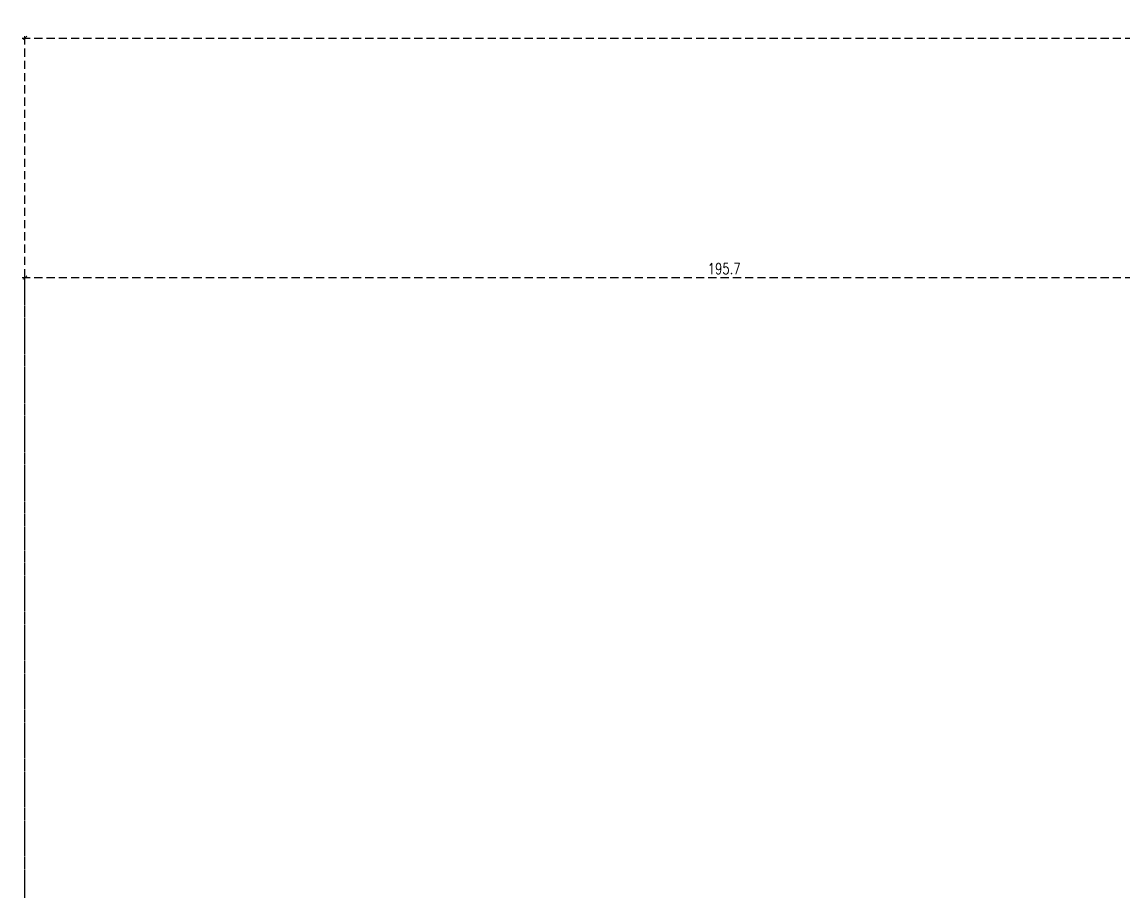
# Model space of a CAD drawing. Header units: millimetres. Extents: x -181533 to 210877, y -131082 to -66261.
# Drawn here: x -181047.4 to -180893.2, y -67454.2 to -67332.5 of the extents above; entities that cross this region are included whole.
import ezdxf

# ---------------------------------------------------------------- set-up
doc = ezdxf.new("R2010")
doc.units = ezdxf.units.MM
doc.header["$LTSCALE"] = 0.03
doc.header["$MEASUREMENT"] = 0
doc.header["$PDMODE"] = 35
doc.linetypes.add('x-col-1st-floor$0$HIDDEN', pattern=[9.525, 6.35, -3.175])
doc.layers.get('0').update_dxf_attribs({"color": 1})
doc.layers.add('S-TEXT-2', color=2, linetype='Continuous')
doc.styles.add('ROMANS', font='ROMANS.SHX', dxfattribs={"width": 0.8})
doc.dimstyles.get("Standard").update_dxf_attribs({"dimtxt": 1.5, "dimasz": 0.5, "dimexe": 0.4, "dimexo": 0.5, "dimgap": 0.5, "dimtad": 2, "dimtih": 1, "dimtoh": 1, "dimdec": 1, "dimzin": 0, "dimdsep": 46, "dimtxsty": 'ROMANS', "dimblk": 'OBLIQUE', "dimcen": 0, "dimdle": 0.4, "dimclrd": 256, "dimclre": 256, "dimclrt": 3, "dimadec": 0, "dimazin": 0, "dimtfac": 1, "dimtdec": 1, "dimtofl": 0, "dimtmove": 0, "dimatfit": 3, "dimldrblk": 'OBLIQUE', "dimfxl": 1, "dimtolj": 1, "dimtzin": 0, "dimarcsym": 0})

# ---------------------------------------------------------------- blocks, each defined once
blk = doc.blocks.new('_Oblique')
at = {"color": 0, "linetype": 'ByBlock', "lineweight": -2}
blk.add_line((-0.5, -0.5), (0.5, 0.5), dxfattribs=at)
blk = doc.blocks.new('*D752')
at = {"layer": 'Defpoints', "color": 0, "linetype": 'x-col-1st-floor$0$HIDDEN', "ltscale": 6, "transparency": 16777216}
for p in [(-180851.33, -67368.22), (-180851.33, -67391.51), (-181046.99, -67535.47)]:
    blk.add_point(p, dxfattribs=at)
at = {"layer": 'S-TEXT-2', "linetype": 'x-col-1st-floor$0$HIDDEN', "lineweight": -2, "ltscale": 6, "transparency": 16777216}
for p, q in [((-181047.39, -67368.22), (-180850.93, -67368.22)), ((-181046.99, -67534.97), (-181046.99, -67367.82)), ((-180851.33, -67391.01), (-180851.33, -67367.82))]:
    blk.add_line(p, q, dxfattribs=at)
at = {"layer": 'S-TEXT-2', "linetype": 'x-col-1st-floor$0$HIDDEN', "lineweight": -2, "ltscale": 6, "transparency": 16777216, "xscale": 0.5, "yscale": 0.5, "zscale": 0.5, "rotation": 180}
blk.add_blockref('_Oblique', (-181046.99, -67368.22), dxfattribs=at)
at = {"layer": 'S-TEXT-2', "linetype": 'x-col-1st-floor$0$HIDDEN', "lineweight": -2, "ltscale": 6, "transparency": 16777216, "xscale": 0.5, "yscale": 0.5, "zscale": 0.5}
blk.add_blockref('_Oblique', (-180851.33, -67368.22), dxfattribs=at)
at = {"layer": 'S-TEXT-2', "color": 3, "linetype": 'x-col-1st-floor$0$HIDDEN', "ltscale": 6, "transparency": 16777216, "insert": (-180949.16, -67366.97), "char_height": 1.5, "attachment_point": 5, "style": 'ROMANS'}
blk.add_mtext('\\A1;195.7', dxfattribs=at)
blk = doc.blocks.new('*D757')
at = {"layer": 'Defpoints', "color": 0, "linetype": 'x-col-1st-floor$0$HIDDEN', "ltscale": 6, "transparency": 16777216}
for p in [(-180315.05, -67334.69), (-180315.05, -67458.12), (-181046.99, -67534.97)]:
    blk.add_point(p, dxfattribs=at)
at = {"layer": 'S-TEXT-2', "linetype": 'x-col-1st-floor$0$HIDDEN', "lineweight": -2, "ltscale": 6, "transparency": 16777216}
for p, q in [((-181047.39, -67334.69), (-180314.65, -67334.69)), ((-181046.99, -67534.47), (-181046.99, -67334.29)), ((-180315.05, -67457.62), (-180315.05, -67334.29))]:
    blk.add_line(p, q, dxfattribs=at)
at = {"layer": 'S-TEXT-2', "linetype": 'x-col-1st-floor$0$HIDDEN', "lineweight": -2, "ltscale": 6, "transparency": 16777216, "xscale": 0.5, "yscale": 0.5, "zscale": 0.5, "rotation": 180}
blk.add_blockref('_Oblique', (-181046.99, -67334.69), dxfattribs=at)
at = {"layer": 'S-TEXT-2', "linetype": 'x-col-1st-floor$0$HIDDEN', "lineweight": -2, "ltscale": 6, "transparency": 16777216, "xscale": 0.5, "yscale": 0.5, "zscale": 0.5}
blk.add_blockref('_Oblique', (-180315.05, -67334.69), dxfattribs=at)
at = {"layer": 'S-TEXT-2', "color": 3, "linetype": 'x-col-1st-floor$0$HIDDEN', "ltscale": 6, "transparency": 16777216, "insert": (-180681.02, -67333.44), "char_height": 1.5, "attachment_point": 5, "style": 'ROMANS'}
blk.add_mtext('\\A1;731.9', dxfattribs=at)

msp = doc.modelspace()

# ---------------------------------------------------------------- dimensions: what is measured, and where the dimension line sits
at = {"layer": 'S-TEXT-2', "color": 3, "linetype": 'x-col-1st-floor$0$HIDDEN', "ltscale": 6}
for base, p1, p2, picture, middle in [((-180315.05, -67334.688), (-181046.988, -67534.97), (-180315.05, -67458.12), '*D757', (-180681.019, -67333.438)), ((-180851.332, -67368.218), (-181046.988, -67535.47), (-180851.332, -67391.512), '*D752', (-180949.16, -67366.968))]:
    dim = msp.add_linear_dim(base=base, p1=p1, p2=p2, dimstyle='Standard', dxfattribs=at)
    dim.commit()
    dim.dimension.update_dxf_attribs({"geometry": picture, "text_midpoint": middle})

doc.saveas('drawing.dxf')
